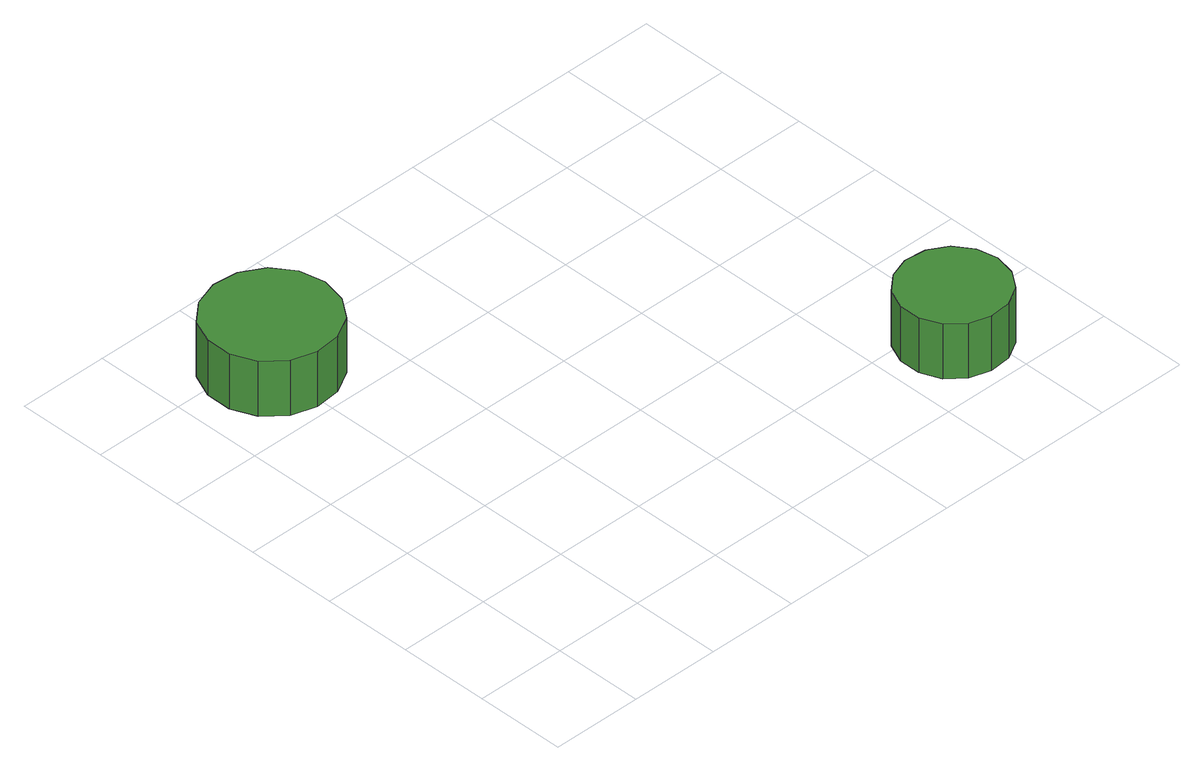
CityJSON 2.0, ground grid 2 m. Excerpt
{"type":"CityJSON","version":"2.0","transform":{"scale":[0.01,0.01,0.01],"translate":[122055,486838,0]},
"CityObjects":{
"tree1":{"type":"SolitaryVegetationObject","attributes":{"function":"something"},"geometry":[{"type":"MultiSurface","lod":"1","boundaries":[[[0,1,2,3,4,5,6,7,8,9,10,11,12,13,14]],[[15,16,17,18,19,20,21,22,23,24,25,26,27,28,29]],[[0,29,28,1]],[[1,28,27,2]],[[2,27,26,3]],[[3,26,25,4]],[[4,25,24,5]],[[5,24,23,6]],[[6,23,22,7]],[[7,22,21,8]],[[8,21,20,9]],[[9,20,19,10]],[[10,19,18,11]],[[11,18,17,12]],[[12,17,16,13]],[[13,16,15,14]],[[14,15,29,0]]]}]},
"tree2":{"type":"SolitaryVegetationObject","attributes":{"function":"something"},"geometry":[{"type":"MultiSurface","lod":"1","boundaries":[[[30,31,32,33,34,35,36,37,38,39,40,41,42,43,44]],[[45,46,47,48,49,50,51,52,53,54,55,56,57,58,59]],[[30,59,58,31]],[[31,58,57,32]],[[32,57,56,33]],[[33,56,55,34]],[[34,55,54,35]],[[35,54,53,36]],[[36,53,52,37]],[[37,52,51,38]],[[38,51,50,39]],[[39,50,49,40]],[[40,49,48,41]],[[41,48,47,42]],[[42,47,46,43]],[[43,46,45,44]],[[44,45,59,30]]]}]}
},
"vertices":[
[338,959,219],[326,1016,219],[292,1062,219],[242,1091,219],[185,1097,219],[130,1079,219],[87,1041,219],[64,988,219],[64,931,219],[87,878,219],[130,839,219],[185,822,219],[242,828,219],[292,856,219],[326,903,219],[326,903,90],[292,856,90],[242,828,90],[185,822,90],[130,839,90],[87,878,90],[64,931,90],[64,988,90],[87,1041,90],[130,1079,90],[185,1097,90],[242,1091,90],[292,1062,90],[326,1016,90],[338,959,90],
[1255,130,235],[1245,176,235],[1217,215,235],[1176,239,235],[1128,244,235],[1083,229,235],[1047,197,235],[1028,153,235],[1028,106,235],[1047,62,235],[1083,30,235],[1128,16,235],[1176,21,235],[1217,44,235],[1245,83,235],[1245,83,106],[1217,44,106],[1176,21,106],[1128,16,106],[1083,30,106],[1047,62,106],[1028,106,106],[1028,153,106],[1047,197,106],[1083,229,106],[1128,244,106],[1176,239,106],[1217,215,106],[1245,176,106],[1255,130,106]
]}
